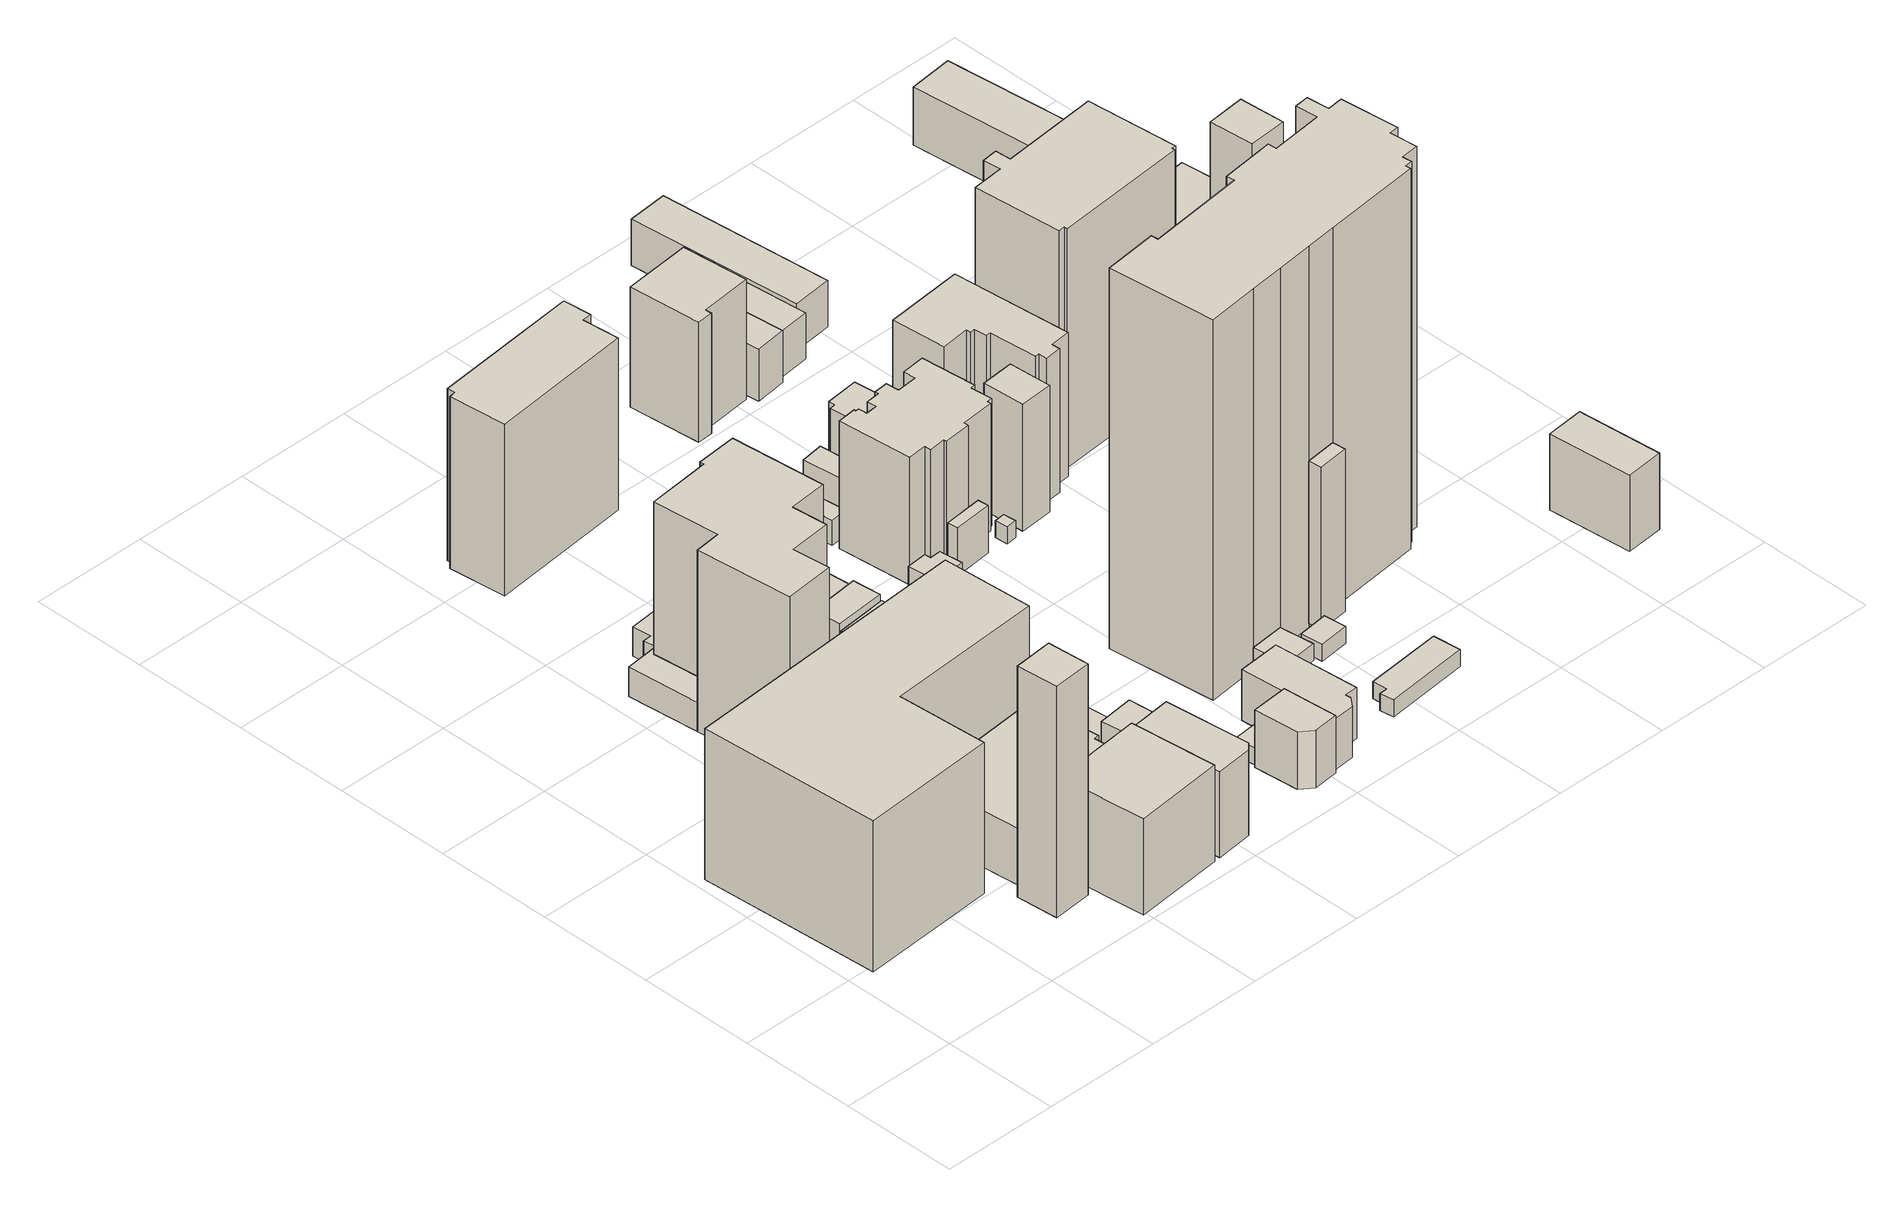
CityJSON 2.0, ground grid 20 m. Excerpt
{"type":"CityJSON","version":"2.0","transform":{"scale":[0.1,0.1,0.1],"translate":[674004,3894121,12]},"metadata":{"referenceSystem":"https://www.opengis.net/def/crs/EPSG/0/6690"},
"CityObjects":{
"building1":{"type":"Building","attributes":{"class":"3002","usage":"431","measuredHeight":42,"storeysAboveGround":2,"BuildingDetailAttribute.totalFloorArea":98.03,"BuildingDetailAttribute.buildingFootprintArea":49.01,"BuildingDetailAttribute.buildingRoofEdgeArea":49.01,"BuildingDetailAttribute.urbanPlanType":"21","BuildingDetailAttribute.landUseType":"213","BuildingDetailAttribute.surveyYear":2021,"BuildingIDAttribute.prefecture":"23","BuildingIDAttribute.city":"23102"},"address":[{"country":"日本","locality":"愛知県名古屋市"}],"geometry":[{"type":"Solid","lod":"1","boundaries":[[[[0,1,2,3]],[[2,4,5,3]],[[1,6,4,2]],[[0,7,6,1]],[[3,5,7,0]],[[4,6,7,5]]]]}]},
"building2":{"type":"Building","attributes":{"class":"3002","usage":"422","measuredHeight":30.8,"storeysAboveGround":6,"BuildingDetailAttribute.totalFloorArea":6945.06,"BuildingDetailAttribute.buildingFootprintArea":1157.51,"BuildingDetailAttribute.buildingRoofEdgeArea":1157.51,"BuildingDetailAttribute.urbanPlanType":"21","BuildingDetailAttribute.landUseType":"214","BuildingDetailAttribute.surveyYear":2021,"BuildingIDAttribute.prefecture":"23","BuildingIDAttribute.city":"23102"},"address":[{"country":"日本","locality":"愛知県名古屋市"}],"geometry":[{"type":"Solid","lod":"1","boundaries":[[[[8,9,10,11,12,13]],[[12,14,15,13]],[[11,16,14,12]],[[10,17,16,11]],[[9,18,17,10]],[[8,19,18,9]],[[13,15,19,8]],[[14,16,17,18,19,15]]]]}]},
"building3":{"type":"Building","attributes":{"class":"3002","usage":"401","measuredHeight":21.1,"storeysAboveGround":5,"BuildingDetailAttribute.totalFloorArea":1168.49,"BuildingDetailAttribute.buildingFootprintArea":233.7,"BuildingDetailAttribute.buildingRoofEdgeArea":233.7,"BuildingDetailAttribute.urbanPlanType":"21","BuildingDetailAttribute.landUseType":"212","BuildingDetailAttribute.surveyYear":2021,"BuildingIDAttribute.prefecture":"23","BuildingIDAttribute.city":"23102"},"address":[{"country":"日本","locality":"愛知県名古屋市"}],"geometry":[{"type":"Solid","lod":"1","boundaries":[[[[20,21,22,23]],[[22,24,25,23]],[[21,26,24,22]],[[20,27,26,21]],[[23,25,27,20]],[[24,26,27,25]]]]}]},
"building4":{"type":"Building","attributes":{"class":"3001","usage":"401","measuredHeight":11.2,"storeysAboveGround":3,"BuildingDetailAttribute.totalFloorArea":1227.46,"BuildingDetailAttribute.buildingFootprintArea":409.15,"BuildingDetailAttribute.buildingRoofEdgeArea":409.15,"BuildingDetailAttribute.urbanPlanType":"21","BuildingDetailAttribute.landUseType":"212","BuildingDetailAttribute.surveyYear":2021,"BuildingIDAttribute.prefecture":"23","BuildingIDAttribute.city":"23102"},"address":[{"country":"日本","locality":"愛知県名古屋市"}],"geometry":[{"type":"Solid","lod":"1","boundaries":[[[[28,29,30,31,32,33]],[[32,34,35,33]],[[31,36,34,32]],[[30,37,36,31]],[[29,38,37,30]],[[28,39,38,29]],[[33,35,39,28]],[[34,36,37,38,39,35]]]]}]},
"building5":{"type":"Building","attributes":{"class":"3001","usage":"414","measuredHeight":31.2,"storeysAboveGround":1,"BuildingDetailAttribute.totalFloorArea":105.66,"BuildingDetailAttribute.buildingFootprintArea":105.66,"BuildingDetailAttribute.buildingRoofEdgeArea":105.66,"BuildingDetailAttribute.urbanPlanType":"21","BuildingDetailAttribute.landUseType":"211","BuildingDetailAttribute.surveyYear":2021,"BuildingIDAttribute.prefecture":"23","BuildingIDAttribute.city":"23102"},"address":[{"country":"日本","locality":"愛知県名古屋市"}],"geometry":[{"type":"Solid","lod":"1","boundaries":[[[[40,41,42,43,44,45]],[[44,46,47,45]],[[43,48,46,44]],[[42,49,48,43]],[[41,50,49,42]],[[40,51,50,41]],[[45,47,51,40]],[[46,48,49,50,51,47]]]]}]},
"building6":{"type":"Building","attributes":{"class":"9999","usage":"414","measuredHeight":37.2,"storeysAboveGround":1,"BuildingDetailAttribute.totalFloorArea":111.09,"BuildingDetailAttribute.buildingFootprintArea":111.09,"BuildingDetailAttribute.buildingRoofEdgeArea":111.09,"BuildingDetailAttribute.urbanPlanType":"21","BuildingDetailAttribute.landUseType":"211","BuildingDetailAttribute.surveyYear":2021,"BuildingIDAttribute.prefecture":"23","BuildingIDAttribute.city":"23102"},"address":[{"country":"日本","locality":"愛知県名古屋市"}],"geometry":[{"type":"Solid","lod":"1","boundaries":[[[[52,53,54,55,56,57,58,59,60,61]],[[60,62,63,61]],[[59,64,62,60]],[[58,65,64,59]],[[57,66,65,58]],[[56,67,66,57]],[[55,68,67,56]],[[54,69,68,55]],[[53,70,69,54]],[[52,71,70,53]],[[61,63,71,52]],[[62,64,65,66,67,68,69,70,71,63]]]]}]},
"building7":{"type":"Building","attributes":{"class":"3002","usage":"414","measuredHeight":37.2,"storeysAboveGround":10,"BuildingDetailAttribute.totalFloorArea":4576.18,"BuildingDetailAttribute.buildingFootprintArea":457.62,"BuildingDetailAttribute.buildingRoofEdgeArea":457.62,"BuildingDetailAttribute.urbanPlanType":"21","BuildingDetailAttribute.landUseType":"211","BuildingDetailAttribute.surveyYear":2021,"BuildingIDAttribute.prefecture":"23","BuildingIDAttribute.city":"23102"},"address":[{"country":"日本","locality":"愛知県名古屋市"}],"geometry":[{"type":"Solid","lod":"1","boundaries":[[[[72,52,61,60,59,73,74,75,76,77,78,79]],[[78,80,81,79]],[[77,82,80,78]],[[76,83,82,77]],[[75,84,83,76]],[[74,85,84,75]],[[73,86,85,74]],[[59,87,86,73]],[[60,88,87,59]],[[61,89,88,60]],[[52,90,89,61]],[[72,91,90,52]],[[79,81,91,72]],[[80,82,83,84,85,86,87,88,89,90,91,81]]]]}]},
"building8":{"type":"Building","attributes":{"class":"3002","usage":"412","measuredHeight":19.2,"storeysAboveGround":5,"BuildingDetailAttribute.totalFloorArea":596.81,"BuildingDetailAttribute.buildingFootprintArea":119.36,"BuildingDetailAttribute.buildingRoofEdgeArea":119.36,"BuildingDetailAttribute.urbanPlanType":"21","BuildingDetailAttribute.landUseType":"211","BuildingDetailAttribute.surveyYear":2021,"BuildingIDAttribute.prefecture":"23","BuildingIDAttribute.city":"23102"},"address":[{"country":"日本","locality":"愛知県名古屋市"}],"geometry":[{"type":"Solid","lod":"1","boundaries":[[[[92,93,94,95,96]],[[95,97,98,96]],[[94,99,97,95]],[[93,100,99,94]],[[92,101,100,93]],[[96,98,101,92]],[[97,99,100,101,98]]]]}]},
"building9":{"type":"Building","attributes":{"class":"3002","usage":"401","measuredHeight":12,"storeysAboveGround":3,"BuildingDetailAttribute.totalFloorArea":101.6,"BuildingDetailAttribute.buildingFootprintArea":33.87,"BuildingDetailAttribute.buildingRoofEdgeArea":33.87,"BuildingDetailAttribute.urbanPlanType":"21","BuildingDetailAttribute.landUseType":"212","BuildingDetailAttribute.surveyYear":2021,"BuildingIDAttribute.prefecture":"23","BuildingIDAttribute.city":"23102"},"address":[{"country":"日本","locality":"愛知県名古屋市"}],"geometry":[{"type":"Solid","lod":"1","boundaries":[[[[102,103,104,105,106]],[[105,107,108,106]],[[104,109,107,105]],[[103,110,109,104]],[[102,111,110,103]],[[106,108,111,102]],[[107,109,110,111,108]]]]}]},
"building10":{"type":"Building","attributes":{"class":"3001","usage":"401","measuredHeight":11,"storeysAboveGround":3,"BuildingDetailAttribute.totalFloorArea":217.19,"BuildingDetailAttribute.buildingFootprintArea":72.4,"BuildingDetailAttribute.buildingRoofEdgeArea":72.4,"BuildingDetailAttribute.urbanPlanType":"21","BuildingDetailAttribute.landUseType":"212","BuildingDetailAttribute.surveyYear":2021,"BuildingIDAttribute.prefecture":"23","BuildingIDAttribute.city":"23102"},"address":[{"country":"日本","locality":"愛知県名古屋市"}],"geometry":[{"type":"Solid","lod":"1","boundaries":[[[[112,113,114,115]],[[114,116,117,115]],[[113,118,116,114]],[[112,119,118,113]],[[115,117,119,112]],[[116,118,119,117]]]]}]},
"building11":{"type":"Building","attributes":{"class":"9999","usage":"413","measuredHeight":7.2,"storeysAboveGround":2,"BuildingDetailAttribute.totalFloorArea":100.25,"BuildingDetailAttribute.buildingFootprintArea":50.13,"BuildingDetailAttribute.buildingRoofEdgeArea":50.13,"BuildingDetailAttribute.urbanPlanType":"21","BuildingDetailAttribute.landUseType":"212","BuildingDetailAttribute.surveyYear":2021,"BuildingIDAttribute.prefecture":"23","BuildingIDAttribute.city":"23102"},"address":[{"country":"日本","locality":"愛知県名古屋市"}],"geometry":[{"type":"Solid","lod":"1","boundaries":[[[[120,121,122,123,124,125]],[[124,126,127,125]],[[123,128,126,124]],[[122,129,128,123]],[[121,130,129,122]],[[120,131,130,121]],[[125,127,131,120]],[[126,128,129,130,131,127]]]]}]},
"building12":{"type":"Building","attributes":{"class":"3001","usage":"413","measuredHeight":7.7,"storeysAboveGround":2,"BuildingDetailAttribute.totalFloorArea":200.24,"BuildingDetailAttribute.buildingFootprintArea":100.12,"BuildingDetailAttribute.buildingRoofEdgeArea":100.12,"BuildingDetailAttribute.urbanPlanType":"21","BuildingDetailAttribute.landUseType":"212","BuildingDetailAttribute.surveyYear":2021,"BuildingIDAttribute.prefecture":"23","BuildingIDAttribute.city":"23102"},"address":[{"country":"日本","locality":"愛知県名古屋市"}],"geometry":[{"type":"Solid","lod":"1","boundaries":[[[[132,133,134,135,136,137,138,139,140,141]],[[140,142,143,141]],[[139,144,142,140]],[[138,145,144,139]],[[137,146,145,138]],[[136,147,146,137]],[[135,148,147,136]],[[134,149,148,135]],[[133,150,149,134]],[[132,151,150,133]],[[141,143,151,132]],[[142,144,145,146,147,148,149,150,151,143]]]]}]},
"building13":{"type":"Building","attributes":{"class":"9999","usage":"402","measuredHeight":7.7,"storeysAboveGround":2,"BuildingDetailAttribute.totalFloorArea":82.86,"BuildingDetailAttribute.buildingFootprintArea":41.43,"BuildingDetailAttribute.buildingRoofEdgeArea":41.43,"BuildingDetailAttribute.urbanPlanType":"21","BuildingDetailAttribute.landUseType":"212","BuildingDetailAttribute.surveyYear":2021,"BuildingIDAttribute.prefecture":"23","BuildingIDAttribute.city":"23102"},"address":[{"country":"日本","locality":"愛知県名古屋市東区泉一丁目１７０４－５"}],"geometry":[{"type":"Solid","lod":"1","boundaries":[[[[152,153,154,155]],[[154,156,157,155]],[[153,158,156,154]],[[152,159,158,153]],[[155,157,159,152]],[[156,158,159,157]]]]}]},
"building14":{"type":"Building","attributes":{"class":"3001","usage":"431","measuredHeight":17.1,"storeysAboveGround":1,"BuildingDetailAttribute.totalFloorArea":37.25,"BuildingDetailAttribute.buildingFootprintArea":37.25,"BuildingDetailAttribute.buildingRoofEdgeArea":37.25,"BuildingDetailAttribute.urbanPlanType":"21","BuildingDetailAttribute.landUseType":"213","BuildingDetailAttribute.surveyYear":2021,"BuildingIDAttribute.prefecture":"23","BuildingIDAttribute.city":"23102"},"address":[{"country":"日本","locality":"愛知県名古屋市"}],"geometry":[{"type":"Solid","lod":"1","boundaries":[[[[160,161,162,163]],[[162,164,165,163]],[[161,166,164,162]],[[160,167,166,161]],[[163,165,167,160]],[[164,166,167,165]]]]}]},
"building15":{"type":"Building","attributes":{"class":"3002","usage":"412","measuredHeight":31.5,"storeysAboveGround":10,"BuildingDetailAttribute.totalFloorArea":2878.42,"BuildingDetailAttribute.buildingFootprintArea":287.84,"BuildingDetailAttribute.buildingRoofEdgeArea":287.84,"BuildingDetailAttribute.urbanPlanType":"21","BuildingDetailAttribute.landUseType":"211","BuildingDetailAttribute.surveyYear":2021,"BuildingIDAttribute.prefecture":"23","BuildingIDAttribute.city":"23102"},"address":[{"country":"日本","locality":"愛知県名古屋市"}],"geometry":[{"type":"Solid","lod":"1","boundaries":[[[[168,169,170,171,172,173,174,175]],[[174,176,177,175]],[[173,178,176,174]],[[172,179,178,173]],[[171,180,179,172]],[[170,181,180,171]],[[169,182,181,170]],[[168,183,182,169]],[[175,177,183,168]],[[176,178,179,180,181,182,183,177]]]]}]},
"building16":{"type":"Building","attributes":{"class":"9999","usage":"413","measuredHeight":7.2,"storeysAboveGround":2,"BuildingDetailAttribute.totalFloorArea":107.66,"BuildingDetailAttribute.buildingFootprintArea":53.83,"BuildingDetailAttribute.buildingRoofEdgeArea":53.83,"BuildingDetailAttribute.urbanPlanType":"21","BuildingDetailAttribute.landUseType":"212","BuildingDetailAttribute.surveyYear":2021,"BuildingIDAttribute.prefecture":"23","BuildingIDAttribute.city":"23102"},"address":[{"country":"日本","locality":"愛知県名古屋市"}],"geometry":[{"type":"Solid","lod":"1","boundaries":[[[[184,185,186,187]],[[186,188,189,187]],[[185,190,188,186]],[[184,191,190,185]],[[187,189,191,184]],[[188,190,191,189]]]]}]},
"building17":{"type":"Building","attributes":{"class":"3001","usage":"401","measuredHeight":6.8,"storeysAboveGround":2,"BuildingDetailAttribute.totalFloorArea":80.86,"BuildingDetailAttribute.buildingFootprintArea":40.43,"BuildingDetailAttribute.buildingRoofEdgeArea":40.43,"BuildingDetailAttribute.urbanPlanType":"21","BuildingDetailAttribute.landUseType":"212","BuildingDetailAttribute.surveyYear":2021,"BuildingIDAttribute.prefecture":"23","BuildingIDAttribute.city":"23102"},"address":[{"country":"日本","locality":"愛知県名古屋市"}],"geometry":[{"type":"Solid","lod":"1","boundaries":[[[[192,193,194,195]],[[194,196,197,195]],[[193,198,196,194]],[[192,199,198,193]],[[195,197,199,192]],[[196,198,199,197]]]]}]},
"building18":{"type":"Building","attributes":{"class":"3002","usage":"413","measuredHeight":11.2,"storeysAboveGround":3,"BuildingDetailAttribute.totalFloorArea":174.06,"BuildingDetailAttribute.buildingFootprintArea":58.02,"BuildingDetailAttribute.buildingRoofEdgeArea":58.02,"BuildingDetailAttribute.urbanPlanType":"21","BuildingDetailAttribute.landUseType":"212","BuildingDetailAttribute.surveyYear":2021,"BuildingIDAttribute.prefecture":"23","BuildingIDAttribute.city":"23102"},"address":[{"country":"日本","locality":"愛知県名古屋市"}],"geometry":[{"type":"Solid","lod":"1","boundaries":[[[[200,201,202,203,204]],[[203,205,206,204]],[[202,207,205,203]],[[201,208,207,202]],[[200,209,208,201]],[[204,206,209,200]],[[205,207,208,209,206]]]]}]},
"building19":{"type":"Building","attributes":{"class":"3001","usage":"431","measuredHeight":10.9,"storeysAboveGround":1,"BuildingDetailAttribute.totalFloorArea":20.21,"BuildingDetailAttribute.buildingFootprintArea":20.21,"BuildingDetailAttribute.buildingRoofEdgeArea":20.21,"BuildingDetailAttribute.urbanPlanType":"21","BuildingDetailAttribute.landUseType":"213","BuildingDetailAttribute.surveyYear":2021,"BuildingIDAttribute.prefecture":"23","BuildingIDAttribute.city":"23102"},"address":[{"country":"日本","locality":"愛知県名古屋市"}],"geometry":[{"type":"Solid","lod":"1","boundaries":[[[[210,211,212,213]],[[212,214,215,213]],[[211,216,214,212]],[[210,217,216,211]],[[213,215,217,210]],[[214,216,217,215]]]]}]},
"building20":{"type":"Building","attributes":{"class":"3002","usage":"402","measuredHeight":10,"storeysAboveGround":3,"BuildingDetailAttribute.totalFloorArea":357.45,"BuildingDetailAttribute.buildingFootprintArea":119.15,"BuildingDetailAttribute.buildingRoofEdgeArea":119.15,"BuildingDetailAttribute.urbanPlanType":"21","BuildingDetailAttribute.landUseType":"212","BuildingDetailAttribute.surveyYear":2021,"BuildingIDAttribute.prefecture":"23","BuildingIDAttribute.city":"23102"},"address":[{"country":"日本","locality":"愛知県名古屋市"}],"geometry":[{"type":"Solid","lod":"1","boundaries":[[[[218,219,220,221,222,223,224]],[[223,225,226,224]],[[222,227,225,223]],[[221,228,227,222]],[[220,229,228,221]],[[219,230,229,220]],[[218,231,230,219]],[[224,226,231,218]],[[225,227,228,229,230,231,226]]]]}]},
"building21":{"type":"Building","attributes":{"class":"9999","usage":"414","measuredHeight":15.6,"storeysAboveGround":1,"BuildingDetailAttribute.totalFloorArea":26.17,"BuildingDetailAttribute.buildingFootprintArea":26.17,"BuildingDetailAttribute.buildingRoofEdgeArea":26.17,"BuildingDetailAttribute.urbanPlanType":"21","BuildingDetailAttribute.landUseType":"211","BuildingDetailAttribute.surveyYear":2021,"BuildingIDAttribute.prefecture":"23","BuildingIDAttribute.city":"23102"},"address":[{"country":"日本","locality":"愛知県名古屋市"}],"geometry":[{"type":"Solid","lod":"1","boundaries":[[[[232,233,234,235,236,237]],[[236,238,239,237]],[[235,240,238,236]],[[234,241,240,235]],[[233,242,241,234]],[[232,243,242,233]],[[237,239,243,232]],[[238,240,241,242,243,239]]]]}]},
"building22":{"type":"Building","attributes":{"class":"9999","usage":"413","measuredHeight":11.5,"storeysAboveGround":1,"BuildingDetailAttribute.totalFloorArea":19.82,"BuildingDetailAttribute.buildingFootprintArea":19.82,"BuildingDetailAttribute.buildingRoofEdgeArea":19.82,"BuildingDetailAttribute.urbanPlanType":"21","BuildingDetailAttribute.landUseType":"212","BuildingDetailAttribute.surveyYear":2021,"BuildingIDAttribute.prefecture":"23","BuildingIDAttribute.city":"23102"},"address":[{"country":"日本","locality":"愛知県名古屋市"}],"geometry":[{"type":"Solid","lod":"1","boundaries":[[[[244,245,246,247,248,249]],[[248,250,251,249]],[[247,252,250,248]],[[246,253,252,247]],[[245,254,253,246]],[[244,255,254,245]],[[249,251,255,244]],[[250,252,253,254,255,251]]]]}]},
"building23":{"type":"Building","attributes":{"class":"9999","usage":"413","measuredHeight":13.5,"storeysAboveGround":3,"BuildingDetailAttribute.totalFloorArea":67.9,"BuildingDetailAttribute.buildingFootprintArea":22.63,"BuildingDetailAttribute.buildingRoofEdgeArea":22.63,"BuildingDetailAttribute.urbanPlanType":"21","BuildingDetailAttribute.landUseType":"212","BuildingDetailAttribute.surveyYear":2021,"BuildingIDAttribute.prefecture":"23","BuildingIDAttribute.city":"23102"},"address":[{"country":"日本","locality":"愛知県名古屋市"}],"geometry":[{"type":"Solid","lod":"1","boundaries":[[[[256,257,258,259,260,261]],[[260,262,263,261]],[[259,264,262,260]],[[258,265,264,259]],[[257,266,265,258]],[[256,267,266,257]],[[261,263,267,256]],[[262,264,265,266,267,263]]]]}]},
"building24":{"type":"Building","attributes":{"class":"9999","usage":"461","measuredHeight":12.5,"storeysAboveGround":9999,"BuildingDetailAttribute.totalFloorArea":-9999,"BuildingDetailAttribute.buildingFootprintArea":-9999,"BuildingDetailAttribute.buildingRoofEdgeArea":12.13,"BuildingDetailAttribute.urbanPlanType":"21","BuildingDetailAttribute.landUseType":"211","BuildingDetailAttribute.surveyYear":2021,"BuildingIDAttribute.prefecture":"23","BuildingIDAttribute.city":"23102"},"geometry":[{"type":"Solid","lod":"1","boundaries":[[[[268,269,270,271]],[[270,272,273,271]],[[269,274,272,270]],[[268,275,274,269]],[[271,273,275,268]],[[272,274,275,273]]]]}]},
"building25":{"type":"Building","attributes":{"class":"9999","usage":"412","measuredHeight":66.6,"storeysAboveGround":1,"BuildingDetailAttribute.totalFloorArea":35.56,"BuildingDetailAttribute.buildingFootprintArea":35.56,"BuildingDetailAttribute.buildingRoofEdgeArea":35.56,"BuildingDetailAttribute.urbanPlanType":"21","BuildingDetailAttribute.landUseType":"211","BuildingDetailAttribute.surveyYear":2021,"BuildingIDAttribute.prefecture":"23","BuildingIDAttribute.city":"23102"},"address":[{"country":"日本","locality":"愛知県名古屋市"}],"geometry":[{"type":"Solid","lod":"1","boundaries":[[[[276,277,278,279]],[[278,280,281,279]],[[277,282,280,278]],[[276,283,282,277]],[[279,281,283,276]],[[280,282,283,281]]]]}]},
"building26":{"type":"Building","attributes":{"class":"3002","usage":"414","measuredHeight":23.6,"storeysAboveGround":8,"BuildingDetailAttribute.totalFloorArea":1911.45,"BuildingDetailAttribute.buildingFootprintArea":238.93,"BuildingDetailAttribute.buildingRoofEdgeArea":238.93,"BuildingDetailAttribute.urbanPlanType":"21","BuildingDetailAttribute.landUseType":"211","BuildingDetailAttribute.surveyYear":2021,"BuildingIDAttribute.prefecture":"23","BuildingIDAttribute.city":"23102"},"address":[{"country":"日本","locality":"愛知県名古屋市"}],"geometry":[{"type":"Solid","lod":"1","boundaries":[[[[284,285,286,287,288,289,290,291,292,293,294,295,296,297,298,299,300,301,302,303,304,305,306,307,308,309]],[[308,310,311,309]],[[307,312,310,308]],[[306,313,312,307]],[[305,314,313,306]],[[304,315,314,305]],[[303,316,315,304]],[[302,317,316,303]],[[301,318,317,302]],[[300,319,318,301]],[[299,320,319,300]],[[298,321,320,299]],[[297,322,321,298]],[[296,323,322,297]],[[295,324,323,296]],[[294,325,324,295]],[[293,326,325,294]],[[292,327,326,293]],[[291,328,327,292]],[[290,329,328,291]],[[289,330,329,290]],[[288,331,330,289]],[[287,332,331,288]],[[286,333,332,287]],[[285,334,333,286]],[[284,335,334,285]],[[309,311,335,284]],[[310,312,313,314,315,316,317,318,319,320,321,322,323,324,325,326,327,328,329,330,331,332,333,334,335,311]]]]}]},
"building27":{"type":"Building","attributes":{"class":"3002","usage":"413","measuredHeight":17.5,"storeysAboveGround":5,"BuildingDetailAttribute.totalFloorArea":251.71,"BuildingDetailAttribute.buildingFootprintArea":50.34,"BuildingDetailAttribute.buildingRoofEdgeArea":50.34,"BuildingDetailAttribute.urbanPlanType":"21","BuildingDetailAttribute.landUseType":"212","BuildingDetailAttribute.surveyYear":2021,"BuildingIDAttribute.prefecture":"23","BuildingIDAttribute.city":"23102"},"address":[{"country":"日本","locality":"愛知県名古屋市"}],"geometry":[{"type":"Solid","lod":"1","boundaries":[[[[336,337,338,339,340,341]],[[340,342,343,341]],[[339,344,342,340]],[[338,345,344,339]],[[337,346,345,338]],[[336,347,346,337]],[[341,343,347,336]],[[342,344,345,346,347,343]]]]}]},
"building28":{"type":"Building","attributes":{"class":"9999","usage":"412","measuredHeight":4,"storeysAboveGround":1,"BuildingDetailAttribute.totalFloorArea":67.8,"BuildingDetailAttribute.buildingFootprintArea":67.8,"BuildingDetailAttribute.buildingRoofEdgeArea":67.8,"BuildingDetailAttribute.urbanPlanType":"21","BuildingDetailAttribute.landUseType":"211","BuildingDetailAttribute.surveyYear":2021,"BuildingIDAttribute.prefecture":"23","BuildingIDAttribute.city":"23102"},"address":[{"country":"日本","locality":"愛知県名古屋市"}],"geometry":[{"type":"Solid","lod":"1","boundaries":[[[[348,349,350,351,352,353]],[[352,354,355,353]],[[351,356,354,352]],[[350,357,356,351]],[[349,358,357,350]],[[348,359,358,349]],[[353,355,359,348]],[[354,356,357,358,359,355]]]]}]},
"building29":{"type":"Building","attributes":{"class":"9999","usage":"412","measuredHeight":-9999,"storeysAboveGround":1,"BuildingDetailAttribute.totalFloorArea":19.99,"BuildingDetailAttribute.buildingFootprintArea":19.99,"BuildingDetailAttribute.buildingRoofEdgeArea":19.99,"BuildingDetailAttribute.urbanPlanType":"21","BuildingDetailAttribute.landUseType":"211","BuildingDetailAttribute.surveyYear":2021,"BuildingIDAttribute.prefecture":"23","BuildingIDAttribute.city":"23102"},"address":[{"country":"日本","locality":"愛知県名古屋市"}],"geometry":[{"type":"Solid","lod":"1","boundaries":[[[[360,361,362,363]],[[362,364,365,363]],[[361,366,364,362]],[[360,367,366,361]],[[363,365,367,360]],[[364,366,367,365]]]]}]},
"building30":{"type":"Building","attributes":{"class":"3001","usage":"461","measuredHeight":-9999,"storeysAboveGround":9999,"BuildingDetailAttribute.totalFloorArea":-9999,"BuildingDetailAttribute.buildingFootprintArea":-9999,"BuildingDetailAttribute.buildingRoofEdgeArea":4.09,"BuildingDetailAttribute.urbanPlanType":"21","BuildingDetailAttribute.landUseType":"211","BuildingDetailAttribute.surveyYear":2021,"BuildingIDAttribute.prefecture":"23","BuildingIDAttribute.city":"23102"},"geometry":[{"type":"Solid","lod":"1","boundaries":[[[[368,369,370,371]],[[370,372,373,371]],[[369,374,372,370]],[[368,375,374,369]],[[371,373,375,368]],[[372,374,375,373]]]]}]},
"building31":{"type":"Building","attributes":{"class":"9999","usage":"402","measuredHeight":22.5,"storeysAboveGround":3,"BuildingDetailAttribute.totalFloorArea":87.58,"BuildingDetailAttribute.buildingFootprintArea":29.19,"BuildingDetailAttribute.buildingRoofEdgeArea":29.19,"BuildingDetailAttribute.urbanPlanType":"21","BuildingDetailAttribute.landUseType":"212","BuildingDetailAttribute.surveyYear":2021,"BuildingIDAttribute.prefecture":"23","BuildingIDAttribute.city":"23102"},"address":[{"country":"日本","locality":"愛知県名古屋市"}],"geometry":[{"type":"Solid","lod":"1","boundaries":[[[[376,377,378,379]],[[378,380,381,379]],[[377,382,380,378]],[[376,383,382,377]],[[379,381,383,376]],[[380,382,383,381]]]]}]},
"building32":{"type":"Building","attributes":{"class":"3002","usage":"402","measuredHeight":26.3,"storeysAboveGround":5,"BuildingDetailAttribute.totalFloorArea":677.17,"BuildingDetailAttribute.buildingFootprintArea":135.43,"BuildingDetailAttribute.buildingRoofEdgeArea":135.43,"BuildingDetailAttribute.urbanPlanType":"21","BuildingDetailAttribute.landUseType":"212","BuildingDetailAttribute.surveyYear":2021,"BuildingIDAttribute.prefecture":"23","BuildingIDAttribute.city":"23102"},"address":[{"country":"日本","locality":"愛知県名古屋市"}],"geometry":[{"type":"Solid","lod":"1","boundaries":[[[[384,385,386,387,388,389]],[[388,390,391,389]],[[387,392,390,388]],[[386,393,392,387]],[[385,394,393,386]],[[384,395,394,385]],[[389,391,395,384]],[[390,392,393,394,395,391]]]]}]},
"building33":{"type":"Building","attributes":{"class":"9999","usage":"412","measuredHeight":66.8,"storeysAboveGround":1,"BuildingDetailAttribute.totalFloorArea":12.71,"BuildingDetailAttribute.buildingFootprintArea":12.71,"BuildingDetailAttribute.buildingRoofEdgeArea":12.71,"BuildingDetailAttribute.urbanPlanType":"21","BuildingDetailAttribute.landUseType":"211","BuildingDetailAttribute.surveyYear":2021,"BuildingIDAttribute.prefecture":"23","BuildingIDAttribute.city":"23102"},"address":[{"country":"日本","locality":"愛知県名古屋市"}],"geometry":[{"type":"Solid","lod":"1","boundaries":[[[[396,397,398,399]],[[398,400,401,399]],[[397,402,400,398]],[[396,403,402,397]],[[399,401,403,396]],[[400,402,403,401]]]]}]},
"building34":{"type":"Building","attributes":{"class":"3002","usage":"401","measuredHeight":23.5,"storeysAboveGround":1,"BuildingDetailAttribute.totalFloorArea":41.57,"BuildingDetailAttribute.buildingFootprintArea":41.57,"BuildingDetailAttribute.buildingRoofEdgeArea":41.57,"BuildingDetailAttribute.urbanPlanType":"21","BuildingDetailAttribute.landUseType":"212","BuildingDetailAttribute.surveyYear":2021,"BuildingIDAttribute.prefecture":"23","BuildingIDAttribute.city":"23102"},"address":[{"country":"日本","locality":"愛知県名古屋市"}],"geometry":[{"type":"Solid","lod":"1","boundaries":[[[[404,405,406,407]],[[406,408,409,407]],[[405,410,408,406]],[[404,411,410,405]],[[407,409,411,404]],[[408,410,411,409]]]]}]},
"building35":{"type":"Building","attributes":{"class":"9999","usage":"412","measuredHeight":70.5,"storeysAboveGround":22,"BuildingDetailAttribute.totalFloorArea":19356.23,"BuildingDetailAttribute.buildingFootprintArea":879.83,"BuildingDetailAttribute.buildingRoofEdgeArea":879.83,"BuildingDetailAttribute.urbanPlanType":"21","BuildingDetailAttribute.landUseType":"211","BuildingDetailAttribute.surveyYear":2021,"BuildingIDAttribute.prefecture":"23","BuildingIDAttribute.city":"23102"},"address":[{"country":"日本","locality":"愛知県名古屋市東区泉一丁目１８１８"}],"geometry":[{"type":"Solid","lod":"1","boundaries":[[[[412,413,414,415,416,417,418,419,420,421,422,423,424,425,426,427,428,429,430,431,432,433,434,435]],[[434,436,437,435]],[[433,438,436,434]],[[432,439,438,433]],[[431,440,439,432]],[[430,441,440,431]],[[429,442,441,430]],[[428,443,442,429]],[[427,444,443,428]],[[426,445,444,427]],[[425,446,445,426]],[[424,447,446,425]],[[423,448,447,424]],[[422,449,448,423]],[[421,450,449,422]],[[420,451,450,421]],[[419,452,451,420]],[[418,453,452,419]],[[417,454,453,418]],[[416,455,454,417]],[[415,456,455,416]],[[414,457,456,415]],[[413,458,457,414]],[[412,459,458,413]],[[435,437,459,412]],[[436,438,439,440,441,442,443,444,445,446,447,448,449,450,451,452,453,454,455,456,457,458,459,437]]]]}]},
"building36":{"type":"Building","attributes":{"class":"3002","usage":"401","measuredHeight":30.5,"storeysAboveGround":8,"BuildingDetailAttribute.totalFloorArea":1708.24,"BuildingDetailAttribute.buildingFootprintArea":213.53,"BuildingDetailAttribute.buildingRoofEdgeArea":213.53,"BuildingDetailAttribute.urbanPlanType":"21","BuildingDetailAttribute.landUseType":"212","BuildingDetailAttribute.surveyYear":2021,"BuildingIDAttribute.prefecture":"23","BuildingIDAttribute.city":"23102"},"address":[{"country":"日本","locality":"愛知県名古屋市"}],"geometry":[{"type":"Solid","lod":"1","boundaries":[[[[460,461,462,463,464,465,466,467,468,469,470,471,472,473]],[[472,474,475,473]],[[471,476,474,472]],[[470,477,476,471]],[[469,478,477,470]],[[468,479,478,469]],[[467,480,479,468]],[[466,481,480,467]],[[465,482,481,466]],[[464,483,482,465]],[[463,484,483,464]],[[462,485,484,463]],[[461,486,485,462]],[[460,487,486,461]],[[473,475,487,460]],[[474,476,477,478,479,480,481,482,483,484,485,486,487,475]]]]}]},
"building37":{"type":"Building","attributes":{"class":"3002","usage":"413","measuredHeight":16.2,"storeysAboveGround":3,"BuildingDetailAttribute.totalFloorArea":198.08,"BuildingDetailAttribute.buildingFootprintArea":66.03,"BuildingDetailAttribute.buildingRoofEdgeArea":66.03,"BuildingDetailAttribute.urbanPlanType":"21","BuildingDetailAttribute.landUseType":"212","BuildingDetailAttribute.surveyYear":2021,"BuildingIDAttribute.prefecture":"23","BuildingIDAttribute.city":"23102"},"address":[{"country":"日本","locality":"愛知県名古屋市"}],"geometry":[{"type":"Solid","lod":"1","boundaries":[[[[488,489,490,491]],[[490,492,493,491]],[[489,494,492,490]],[[488,495,494,489]],[[491,493,495,488]],[[492,494,495,493]]]]}]},
"building38":{"type":"Building","attributes":{"class":"3001","usage":"413","measuredHeight":10.2,"storeysAboveGround":3,"BuildingDetailAttribute.totalFloorArea":205.06,"BuildingDetailAttribute.buildingFootprintArea":68.35,"BuildingDetailAttribute.buildingRoofEdgeArea":68.35,"BuildingDetailAttribute.urbanPlanType":"21","BuildingDetailAttribute.landUseType":"212","BuildingDetailAttribute.surveyYear":2021,"BuildingIDAttribute.prefecture":"23","BuildingIDAttribute.city":"23102"},"address":[{"country":"日本","locality":"愛知県名古屋市"}],"geometry":[{"type":"Solid","lod":"1","boundaries":[[[[496,497,498,499]],[[498,500,501,499]],[[497,502,500,498]],[[496,503,502,497]],[[499,501,503,496]],[[500,502,503,501]]]]}]},
"building39":{"type":"Building","attributes":{"class":"9999","usage":"412","measuredHeight":8.8,"storeysAboveGround":1,"BuildingDetailAttribute.totalFloorArea":128.75,"BuildingDetailAttribute.buildingFootprintArea":128.75,"BuildingDetailAttribute.buildingRoofEdgeArea":128.75,"BuildingDetailAttribute.urbanPlanType":"21","BuildingDetailAttribute.landUseType":"211","BuildingDetailAttribute.surveyYear":2021,"BuildingIDAttribute.prefecture":"23","BuildingIDAttribute.city":"23102"},"address":[{"country":"日本","locality":"愛知県名古屋市"}],"geometry":[{"type":"Solid","lod":"1","boundaries":[[[[504,505,506,507]],[[506,508,509,507]],[[505,510,508,506]],[[504,511,510,505]],[[507,509,511,504]],[[508,510,511,509]]]]}]},
"building40":{"type":"Building","attributes":{"class":"9999","usage":"461","measuredHeight":-9999,"storeysAboveGround":9999,"BuildingDetailAttribute.totalFloorArea":-9999,"BuildingDetailAttribute.buildingFootprintArea":-9999,"BuildingDetailAttribute.buildingRoofEdgeArea":7.14,"BuildingDetailAttribute.urbanPlanType":"21","BuildingDetailAttribute.landUseType":"217","BuildingDetailAttribute.surveyYear":2021,"BuildingIDAttribute.prefecture":"23","BuildingIDAttribute.city":"23102"},"geometry":[{"type":"Solid","lod":"1","boundaries":[[[[512,513,514,515]],[[514,516,517,515]],[[513,518,516,514]],[[512,519,518,513]],[[515,517,519,512]],[[516,518,519,517]]]]}]},
"building41":{"type":"Building","attributes":{"class":"9999","usage":"461","measuredHeight":41.4,"storeysAboveGround":9999,"BuildingDetailAttribute.totalFloorArea":-9999,"BuildingDetailAttribute.buildingFootprintArea":-9999,"BuildingDetailAttribute.buildingRoofEdgeArea":16.78,"BuildingDetailAttribute.urbanPlanType":"21","BuildingDetailAttribute.landUseType":"211","BuildingDetailAttribute.surveyYear":2021,"BuildingIDAttribute.prefecture":"23","BuildingIDAttribute.city":"23102"},"geometry":[{"type":"Solid","lod":"1","boundaries":[[[[520,521,522,523]],[[522,524,525,523]],[[521,526,524,522]],[[520,527,526,521]],[[523,525,527,520]],[[524,526,527,525]]]]}]},
"building42":{"type":"Building","attributes":{"class":"3002","usage":"402","measuredHeight":9.2,"storeysAboveGround":2,"BuildingDetailAttribute.totalFloorArea":409.29,"BuildingDetailAttribute.buildingFootprintArea":204.64,"BuildingDetailAttribute.buildingRoofEdgeArea":204.64,"BuildingDetailAttribute.urbanPlanType":"21","BuildingDetailAttribute.landUseType":"212","BuildingDetailAttribute.surveyYear":2021,"BuildingIDAttribute.prefecture":"23","BuildingIDAttribute.city":"23102"},"address":[{"country":"日本","locality":"愛知県名古屋市"}],"geometry":[{"type":"Solid","lod":"1","boundaries":[[[[528,529,530,531]],[[530,532,533,531]],[[529,534,532,530]],[[528,535,534,529]],[[531,533,535,528]],[[532,534,535,533]]]]}]},
"building43":{"type":"Building","attributes":{"class":"3002","usage":"412","measuredHeight":43.4,"storeysAboveGround":14,"BuildingDetailAttribute.totalFloorArea":5775.99,"BuildingDetailAttribute.buildingFootprintArea":412.57,"BuildingDetailAttribute.buildingRoofEdgeArea":412.57,"BuildingDetailAttribute.urbanPlanType":"21","BuildingDetailAttribute.landUseType":"211","BuildingDetailAttribute.surveyYear":2021,"BuildingIDAttribute.prefecture":"23","BuildingIDAttribute.city":"23102"},"address":[{"country":"日本","locality":"愛知県名古屋市"}],"geometry":[{"type":"Solid","lod":"1","boundaries":[[[[536,537,538,539,540,541,542,543,544,545,546,547]],[[546,548,549,547]],[[545,550,548,546]],[[544,551,550,545]],[[543,552,551,544]],[[542,553,552,543]],[[541,554,553,542]],[[540,555,554,541]],[[539,556,555,540]],[[538,557,556,539]],[[537,558,557,538]],[[536,559,558,537]],[[547,549,559,536]],[[548,550,551,552,553,554,555,556,557,558,559,549]]]]}]},
"building44":{"type":"Building","attributes":{"class":"9999","usage":"412","measuredHeight":9.4,"storeysAboveGround":1,"BuildingDetailAttribute.totalFloorArea":129.15,"BuildingDetailAttribute.buildingFootprintArea":129.15,"BuildingDetailAttribute.buildingRoofEdgeArea":129.15,"BuildingDetailAttribute.urbanPlanType":"21","BuildingDetailAttribute.landUseType":"211","BuildingDetailAttribute.surveyYear":2021,"BuildingIDAttribute.prefecture":"23","BuildingIDAttribute.city":"23102"},"address":[{"country":"日本","locality":"愛知県名古屋市"}],"geometry":[{"type":"Solid","lod":"1","boundaries":[[[[560,561,562,563]],[[562,564,565,563]],[[561,566,564,562]],[[560,567,566,561]],[[563,565,567,560]],[[564,566,567,565]]]]}]},
"building45":{"type":"Building","attributes":{"class":"9999","usage":"412","measuredHeight":13.4,"storeysAboveGround":1,"BuildingDetailAttribute.totalFloorArea":13.64,"BuildingDetailAttribute.buildingFootprintArea":13.64,"BuildingDetailAttribute.buildingRoofEdgeArea":13.64,"BuildingDetailAttribute.urbanPlanType":"21","BuildingDetailAttribute.landUseType":"211","BuildingDetailAttribute.surveyYear":2021,"BuildingIDAttribute.prefecture":"23","BuildingIDAttribute.city":"23102"},"address":[{"country":"日本","locality":"愛知県名古屋市"}],"geometry":[{"type":"Solid","lod":"1","boundaries":[[[[568,569,570,571]],[[570,572,573,571]],[[569,574,572,570]],[[568,575,574,569]],[[571,573,575,568]],[[572,574,575,573]]]]}]},
"building46":{"type":"Building","attributes":{"class":"3002","usage":"414","measuredHeight":15.5,"storeysAboveGround":4,"BuildingDetailAttribute.totalFloorArea":380.74,"BuildingDetailAttribute.buildingFootprintArea":95.19,"BuildingDetailAttribute.buildingRoofEdgeArea":95.19,"BuildingDetailAttribute.urbanPlanType":"21","BuildingDetailAttribute.landUseType":"211","BuildingDetailAttribute.surveyYear":2021,"BuildingIDAttribute.prefecture":"23","BuildingIDAttribute.city":"23102"},"address":[{"country":"日本","locality":"愛知県名古屋市"}],"geometry":[{"type":"Solid","lod":"1","boundaries":[[[[576,577,578,579]],[[578,580,581,579]],[[577,582,580,578]],[[576,583,582,577]],[[579,581,583,576]],[[580,582,583,581]]]]}]},
"building47":{"type":"Building","attributes":{"class":"3001","usage":"412","measuredHeight":44.3,"storeysAboveGround":1,"BuildingDetailAttribute.totalFloorArea":9.06,"BuildingDetailAttribute.buildingFootprintArea":9.06,"BuildingDetailAttribute.buildingRoofEdgeArea":9.06,"BuildingDetailAttribute.urbanPlanType":"21","BuildingDetailAttribute.landUseType":"211","BuildingDetailAttribute.surveyYear":2021,"BuildingIDAttribute.prefecture":"23","BuildingIDAttribute.city":"23102"},"address":[{"country":"日本","locality":"愛知県名古屋市"}],"geometry":[{"type":"Solid","lod":"1","boundaries":[[[[584,585,586,587]],[[586,588,589,587]],[[585,590,588,586]],[[584,591,590,585]],[[587,589,591,584]],[[588,590,591,589]]]]}]},
"building48":{"type":"Building","attributes":{"class":"3001","usage":"413","measuredHeight":11.3,"storeysAboveGround":2,"BuildingDetailAttribute.totalFloorArea":144.95,"BuildingDetailAttribute.buildingFootprintArea":72.47,"BuildingDetailAttribute.buildingRoofEdgeArea":72.47,"BuildingDetailAttribute.urbanPlanType":"21","BuildingDetailAttribute.landUseType":"212","BuildingDetailAttribute.surveyYear":2021,"BuildingIDAttribute.prefecture":"23","BuildingIDAttribute.city":"23102"},"address":[{"country":"日本","locality":"愛知県名古屋市"}],"geometry":[{"type":"Solid","lod":"1","boundaries":[[[[592,593,594,595,596,597,598,599]],[[598,600,601,599]],[[597,602,600,598]],[[596,603,602,597]],[[595,604,603,596]],[[594,605,604,595]],[[593,606,605,594]],[[592,607,606,593]],[[599,601,607,592]],[[600,602,603,604,605,606,607,601]]]]}]},
"building49":{"type":"Building","attributes":{"class":"3002","usage":"412","measuredHeight":38.1,"storeysAboveGround":1,"BuildingDetailAttribute.totalFloorArea":51.46,"BuildingDetailAttribute.buildingFootprintArea":51.46,"BuildingDetailAttribute.buildingRoofEdgeArea":51.46,"BuildingDetailAttribute.urbanPlanType":"21","BuildingDetailAttribute.landUseType":"211","BuildingDetailAttribute.surveyYear":2021,"BuildingIDAttribute.prefecture":"23","BuildingIDAttribute.city":"23102"},"address":[{"country":"日本","locality":"愛知県名古屋市"}],"geometry":[{"type":"Solid","lod":"1","boundaries":[[[[608,609,610,611]],[[610,612,613,611]],[[609,614,612,610]],[[608,615,614,609]],[[611,613,615,608]],[[612,614,615,613]]]]}]},
"building50":{"type":"Building","attributes":{"class":"3002","usage":"414","measuredHeight":16.4,"storeysAboveGround":4,"BuildingDetailAttribute.totalFloorArea":469.72,"BuildingDetailAttribute.buildingFootprintArea":117.43,"BuildingDetailAttribute.buildingRoofEdgeArea":117.43,"BuildingDetailAttribute.urbanPlanType":"21","BuildingDetailAttribute.landUseType":"211","BuildingDetailAttribute.surveyYear":2021,"BuildingIDAttribute.prefecture":"23","BuildingIDAttribute.city":"23102"},"address":[{"country":"日本","locality":"愛知県名古屋市"}],"geometry":[{"type":"Solid","lod":"1","boundaries":[[[[616,617,618,619]],[[618,620,621,619]],[[617,622,620,618]],[[616,623,622,617]],[[619,621,623,616]],[[620,622,623,621]]]]}]},
"building51":{"type":"Building","attributes":{"class":"3001","usage":"402","measuredHeight":11,"storeysAboveGround":3,"BuildingDetailAttribute.totalFloorArea":486.05,"BuildingDetailAttribute.buildingFootprintArea":162.02,"BuildingDetailAttribute.buildingRoofEdgeArea":162.02,"BuildingDetailAttribute.urbanPlanType":"21","BuildingDetailAttribute.landUseType":"212","BuildingDetailAttribute.surveyYear":2021,"BuildingIDAttribute.prefecture":"23","BuildingIDAttribute.city":"23102"},"address":[{"country":"日本","locality":"愛知県名古屋市"}],"geometry":[{"type":"Solid","lod":"1","boundaries":[[[[624,625,626,627]],[[626,628,629,627]],[[625,630,628,626]],[[624,631,630,625]],[[627,629,631,624]],[[628,630,631,629]]]]}]}
},
"vertices":[
[293,83,20],[287,155,20],[354,161,20],[360,89,20],[354,161,430],[360,89,430],[287,155,430],[293,83,430],
[24,175,22],[4,488,22],[509,521,22],[519,365,22],[248,347,22],[258,191,22],[248,347,290],[258,191,290],[519,365,290],[509,521,290],[4,488,290],[24,175,290],
[384,3,19],[368,152,19],[524,168,19],[539,19,19],[524,168,190],[539,19,190],[368,152,190],[384,3,190],
[307,167,20],[290,344,20],[522,365,20],[534,243,20],[525,242,20],[530,188,20],[525,242,120],[530,188,120],[534,243,120],[522,365,120],[290,344,120],[307,167,120],
[266,522,28],[263,571,28],[338,578,28],[337,581,28],[465,591,28],[469,537,28],[465,591,90],[469,537,90],[337,581,90],[338,578,90],[263,571,90],[266,522,90],
[235,735,18],[223,859,18],[282,865,18],[279,886,18],[294,887,18],[291,919,18],[372,927,18],[378,866,18],[268,855,18],[280,740,18],[268,855,70],[280,740,70],[378,866,70],[372,927,70],[291,919,70],[294,887,70],[279,886,70],[282,865,70],[223,859,70],[235,735,70],
[252,570,18],[377,873,18],[447,879,18],[463,716,18],[397,710,18],[403,649,18],[331,642,18],[338,578,18],[331,642,340],[338,578,340],[403,649,340],[397,710,340],[463,716,340],[447,879,340],[377,873,340],[378,866,340],[268,855,340],[280,740,340],[235,735,340],[252,570,340],
[551,21,18],[534,178,18],[610,186,18],[626,39,18],[615,28,18],[626,39,170],[615,28,170],[610,186,170],[534,178,170],[551,21,170],
[541,245,20],[603,252,20],[608,197,20],[548,190,20],[547,197,20],[548,190,140],[547,197,140],[608,197,140],[603,252,140],[541,245,140],
[541,250,20],[531,369,20],[591,374,20],[602,257,20],[591,374,90],[602,257,90],[531,369,90],[541,250,90],
[577,533,24],[500,526,24],[499,537,24],[483,535,24],[478,580,24],[571,588,24],[478,580,90],[571,588,90],[483,535,90],[499,537,90],[500,526,90],[577,533,90],
[572,590,23],[480,580,23],[478,602,23],[490,603,23],[489,616,23],[475,614,23],[469,676,23],[473,677,23],[472,690,23],[561,699,23],[472,690,90],[561,699,90],[473,677,90],[469,676,90],[475,614,90],[489,616,90],[490,603,90],[478,602,90],[480,580,90],[572,590,90],
[473,693,23],[469,740,23],[555,749,23],[560,701,23],[555,749,100],[560,701,100],[469,740,100],[473,693,100],
[516,872,21],[521,815,21],[456,809,21],[451,866,21],[456,809,60],[451,866,60],[521,815,60],[516,872,60],
[253,1134,25],[243,1232,25],[254,1234,25],[253,1247,25],[507,1273,25],[512,1225,25],[496,1223,25],[502,1160,25],[496,1223,330],[502,1160,330],[512,1225,330],[507,1273,330],[253,1247,330],[254,1234,330],[243,1232,330],[253,1134,330],
[464,743,24],[459,801,24],[550,810,24],[555,751,24],[550,810,90],[555,751,90],[459,801,90],[464,743,90],
[513,950,21],[520,890,21],[454,883,21],[447,943,21],[454,883,80],[447,943,80],[520,890,80],[513,950,80],
[756,38,18],[736,54,18],[729,131,18],[792,136,18],[800,42,18],[792,136,120],[800,42,120],[729,131,120],[736,54,120],[756,38,120],
[784,172,21],[787,138,21],[730,132,21],[726,167,21],[730,132,51],[726,167,51],[787,138,51],[784,172,51],
[803,46,20],[789,217,20],[862,223,20],[874,75,20],[851,74,20],[852,65,20],[839,49,20],[852,65,110],[839,49,110],[851,74,110],[874,75,110],[862,223,110],[789,217,110],[803,46,110],
[704,746,24],[723,747,24],[727,707,24],[673,702,24],[668,754,24],[703,757,24],[668,754,60],[703,757,60],[673,702,60],[727,707,60],[723,747,60],[704,746,60],
[685,909,25],[708,911,25],[710,898,25],[657,893,25],[651,949,25],[680,952,25],[651,949,70],[680,952,70],[657,893,70],[710,898,70],[708,911,70],[685,909,70],
[686,910,25],[679,973,25],[718,978,25],[723,928,25],[705,926,25],[706,912,25],[705,926,120],[706,912,120],[723,928,120],[718,978,120],[679,973,120],[686,910,120],
[733,722,25],[731,740,25],[797,746,25],[799,728,25],[797,746,110],[799,728,110],[731,740,110],[733,722,110],
[892,232,24],[885,291,24],[944,297,24],[951,238,24],[944,297,54],[951,238,54],[885,291,54],[892,232,54],
[851,807,24],[843,806,24],[847,769,24],[838,768,24],[838,762,24],[781,757,24],[781,749,24],[733,745,24],[733,750,24],[705,747,24],[704,758,24],[672,755,24],[660,883,24],[693,886,24],[693,883,24],[699,883,24],[700,868,24],[720,870,24],[718,886,24],[742,888,24],[741,894,24],[766,896,24],[768,874,24],[804,877,24],[802,898,24],[842,902,24],[802,898,250],[842,902,250],[804,877,250],[768,874,250],[766,896,250],[741,894,250],[742,888,250],[718,886,250],[720,870,250],[700,868,250],[699,883,250],[693,883,250],[693,886,250],[660,883,250],[672,755,250],[704,758,250],[705,747,250],[733,750,250],[733,745,250],[781,749,250],[781,757,250],[838,762,250],[838,768,250],[847,769,250],[843,806,250],[851,807,250],
[732,901,25],[725,966,25],[735,967,25],[734,978,25],[791,984,25],[799,908,25],[791,984,190],[799,908,190],[734,978,190],[735,967,190],[725,966,190],[732,901,190],
[944,73,20],[941,97,20],[955,98,20],[953,123,20],[1085,136,20],[1090,88,20],[1085,136,50],[1090,88,50],[953,123,50],[955,98,50],[941,97,50],[944,73,50],
[960,230,22],[956,268,22],[1008,274,22],[1012,236,22],[1008,274,52],[1012,236,52],[956,268,52],[960,230,52],
[832,724,25],[831,746,25],[849,748,25],[851,726,25],[849,748,55],[851,726,55],[831,746,55],[832,724,55],
[806,909,25],[797,987,25],[834,991,25],[843,913,25],[834,991,140],[843,913,140],[797,987,140],[806,909,140],
[687,1187,27],[675,1311,27],[791,1322,27],[802,1209,27],[713,1200,27],[714,1189,27],[713,1200,240],[714,1189,240],[802,1209,240],[791,1322,240],[675,1311,240],[687,1187,240],
[1009,281,22],[1007,304,22],[1060,310,22],[1062,287,22],[1060,310,310],[1062,287,310],[1007,304,310],[1009,281,310],
[868,729,25],[863,801,25],[920,806,25],[925,733,25],[920,806,250],[925,733,250],[863,801,250],[868,729,250],
[1246,505,15],[1273,508,15],[1284,407,15],[1268,406,15],[1273,358,15],[1242,355,15],[1244,339,15],[1231,338,15],[1232,329,15],[1060,310,15],[1007,304,15],[944,297,15],[885,291,15],[797,281,15],[776,466,15],[869,476,15],[870,464,15],[1039,483,15],[1037,497,15],[1130,508,15],[1131,493,15],[1221,503,15],[1217,541,15],[1242,544,15],[1217,541,690],[1242,544,690],[1221,503,690],[1131,493,690],[1130,508,690],[1037,497,690],[1039,483,690],[870,464,690],[869,476,690],[776,466,690],[797,281,690],[885,291,690],[944,297,690],[1007,304,690],[1060,310,690],[1232,329,690],[1231,338,690],[1244,339,690],[1242,355,690],[1273,358,690],[1268,406,690],[1284,407,690],[1273,508,690],[1246,505,690],
[1000,772,25],[965,769,25],[966,755,25],[938,752,25],[937,767,25],[930,766,25],[922,848,25],[914,848,25],[912,869,25],[904,868,25],[903,876,25],[855,871,25],[846,964,25],[981,977,25],[846,964,280],[981,977,280],[855,871,280],[903,876,280],[904,868,280],[912,869,280],[914,848,280],[922,848,280],[930,766,280],[937,767,280],[938,752,280],[966,755,280],[965,769,280],[1000,772,280],
[810,1193,28],[798,1314,28],[852,1320,28],[864,1199,28],[852,1320,120],[864,1199,120],[798,1314,120],[810,1193,120],
[868,1208,28],[857,1328,28],[913,1333,28],[924,1214,28],[913,1333,110],[924,1214,110],[857,1328,110],[868,1208,110],
[1084,557,22],[1067,738,22],[1137,745,22],[1155,564,22],[1137,745,100],[1155,564,100],[1067,738,100],[1084,557,100],
[887,1344,28],[885,1371,28],[911,1374,28],[914,1347,28],[911,1374,58],[914,1347,58],[885,1371,58],[887,1344,58],
[1003,958,26],[999,997,26],[1041,1001,26],[1045,962,26],[1041,1001,200],[1045,962,200],[999,997,200],[1003,958,200],
[929,1237,28],[900,1535,28],[969,1541,28],[997,1244,28],[969,1541,110],[997,1244,110],[900,1535,110],[929,1237,110],
[1075,962,16],[1244,978,16],[1259,820,16],[1252,820,16],[1252,815,16],[1020,794,16],[1020,800,16],[1009,799,16],[995,951,16],[1049,956,16],[1046,986,16],[1073,989,16],[1046,986,440],[1073,989,440],[1049,956,440],[995,951,440],[1009,799,440],[1020,800,440],[1020,794,440],[1252,815,440],[1252,820,440],[1259,820,440],[1244,978,440],[1075,962,440],
[1209,570,16],[1199,749,16],[1271,753,16],[1281,574,16],[1271,753,100],[1281,574,100],[1199,749,100],[1209,570,100],
[1279,740,18],[1275,808,18],[1295,809,18],[1299,741,18],[1295,809,50],[1299,741,50],[1275,808,50],[1279,740,50],
[1444,110,15],[1431,255,15],[1496,261,15],[1509,116,15],[1496,261,150],[1509,116,150],[1431,255,150],[1444,110,150],
[1311,756,17],[1308,810,17],[1324,811,17],[1327,757,17],[1324,811,50],[1327,757,50],[1308,810,50],[1311,756,50],
[1362,954,7],[1414,958,7],[1418,912,7],[1345,906,7],[1344,916,7],[1318,913,7],[1310,1012,7],[1356,1016,7],[1310,1012,90],[1356,1016,90],[1318,913,90],[1344,916,90],[1345,906,90],[1418,912,90],[1414,958,90],[1362,954,90],
[1391,802,9],[1385,879,9],[1451,885,9],[1457,807,9],[1451,885,380],[1457,807,380],[1385,879,380],[1391,802,380],
[1370,1043,6],[1507,1058,6],[1516,974,6],[1380,959,6],[1516,974,140],[1380,959,140],[1507,1058,140],[1370,1043,140],
[1409,1259,7],[1388,1469,7],[1464,1477,7],[1486,1267,7],[1464,1477,110],[1486,1267,110],[1388,1469,110],[1409,1259,110]
]}
